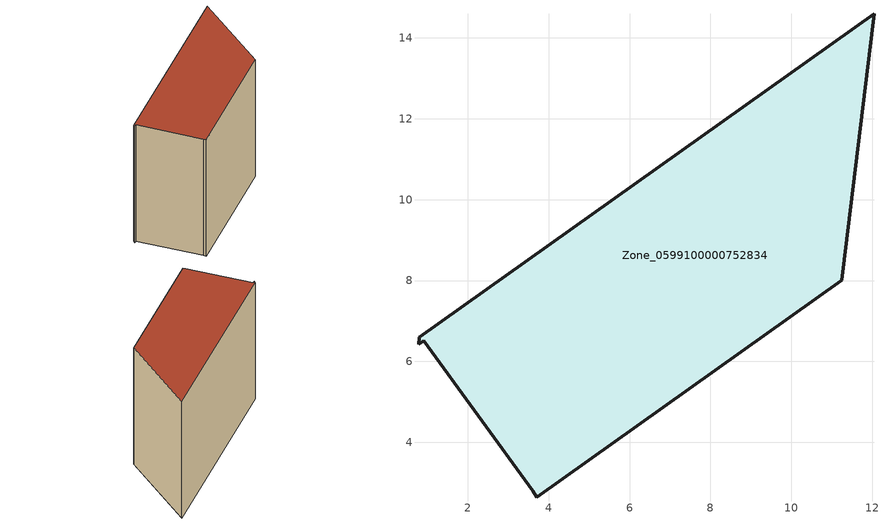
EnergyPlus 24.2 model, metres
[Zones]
Zone_0599100000752834
 floor ground (C_G): 3.61,2.8 0.92,6.51 0.78,6.43 0.8,6.59 12.04,14.6 11.24,8.01 3.71,2.65 z0
 wall outside (C_F): 12.04,14.6 0.8,6.59 0.78,6.43 0.92,6.51 3.61,2.8 3.71,2.65 11.24,8.01 12.04,14.6 z0:9.2
 roof outside (C_R): 0.92,6.51 3.61,2.8 3.71,2.65 11.24,8.01 12.04,14.6 0.8,6.59 0.78,6.43 z9.2
[BUILDING]
Pand.0599100000752834: North Axis=0; Terrain=City; Loads Convergence Tolerance Value=0.04; Temperature Convergence Tolerance Value=0.4; Solar Distribution=FullExterior; Maximum Number of Warmup Days=25; Minimum Number of Warmup Days=1
[Site:Location]
Rotterdam.The.Hague.AP_ZH_NLD Design_Conditions: Latitude=51.96; Longitude=4.45; Time Zone=1; Elevation=-4.5
[SITE:GROUNDTEMPERATURE:BUILDINGSURFACE]
18, 18, 18, 18, 18, 18, 18, 18, 18, 18, 18, 18
[MATERIAL] Thermal Absorptance=0.9; Solar Absorptance=0.7; Visible Absorptance=0.7
Name | Roughness | Thickness | Conductivity | Density | Specific Heat
G.TI.2006-2014 | MediumSmooth | 0.15 | 0.06 | 540 | 1210
F.TI.2006-2014 | Rough | 0.3 | 0.12 | 1920 | 840
R.TI.2006-2014 | MediumRough | 0.2 | 0.08 | 1500 | 1000
[CONSTRUCTION]
C_G: G.TI.2006-2014
C_F: F.TI.2006-2014
C_R: R.TI.2006-2014
[ZONE]
Zone_0599100000752834: Type=1; Multiplier=1; Ceiling Height=Autocalculate; Volume=Autocalculate; Floor Area=autocalculate; Part of Total Floor Area=Yes
[ZONEINFILTRATION:DESIGNFLOWRATE]
Infil_Zone_0599100000752834: Zone or ZoneList or Space or SpaceList=Zone_0599100000752834; Schedule=AlwaysOn; Design Flow Rate Calculation Method=Flow/Area; Flow Rate per Floor Area=0.0015; Constant Term Coefficient=1; Temperature Term Coefficient=0; Velocity Term Coefficient=0; Velocity Squared Term Coefficient=0
[HVACTEMPLATE:ZONE:IDEALLOADSAIRSYSTEM]
Zone_0599100000752834: Maximum Heating Supply Air Temperature=50; Minimum Cooling Supply Air Temperature=13; Maximum Heating Supply Air Humidity Ratio=0.0156; Minimum Cooling Supply Air Humidity Ratio=0.0077; Heating Limit=NoLimit; Cooling Limit=NoLimit; Dehumidification Control Type=ConstantSensibleHeatRatio; Cooling Sensible Heat Ratio=0.7; Dehumidification Setpoint=60; Humidification Control Type=None; Humidification Setpoint=30; Outdoor Air Method=None; Outdoor Air Flow Rate per Person=0.00944; Outdoor Air Flow Rate per Zone Floor Area=0; Outdoor Air Flow Rate per Zone=0; Demand Controlled Ventilation Type=None; Outdoor Air Economizer Type=NoEconomizer; Heat Recovery Type=None; Sensible Heat Recovery Effectiveness=0.7; Latent Heat Recovery Effectiveness=0.65
[ZONECONTROL:THERMOSTAT]
ThermostatControl_Zone_0599100000752834: Zone or ZoneList=Zone_0599100000752834; Control Type Schedule=DualSetpointControlType; Control 1=Thermostat_Zone_0599100000752834; Temperature Difference Between Cutout And Setpoint=0
[THERMOSTATSETPOINT:DUALSETPOINT]
Thermostat_Zone_0599100000752834: Heating Setpoint Temperature Schedule=HeatingSetpoint_Zone_0599100000752834; Cooling Setpoint Temperature Schedule=CoolingSetpoint_Zone_0599100000752834
[SCHEDULE:COMPACT]
HeatingSetpoint_Zone_0599100000752834: Through: 12/31, For: AllDays, Until: 24:00, 21
CoolingSetpoint_Zone_0599100000752834: Through: 12/31, For: AllDays, Until: 24:00, 24
DualSetpointControlType: Through: 12/31, For: AllDays, Until: 24:00, 4
AlwaysOn: Through: 12/31, For: AllDays, Until: 24:00, 1
